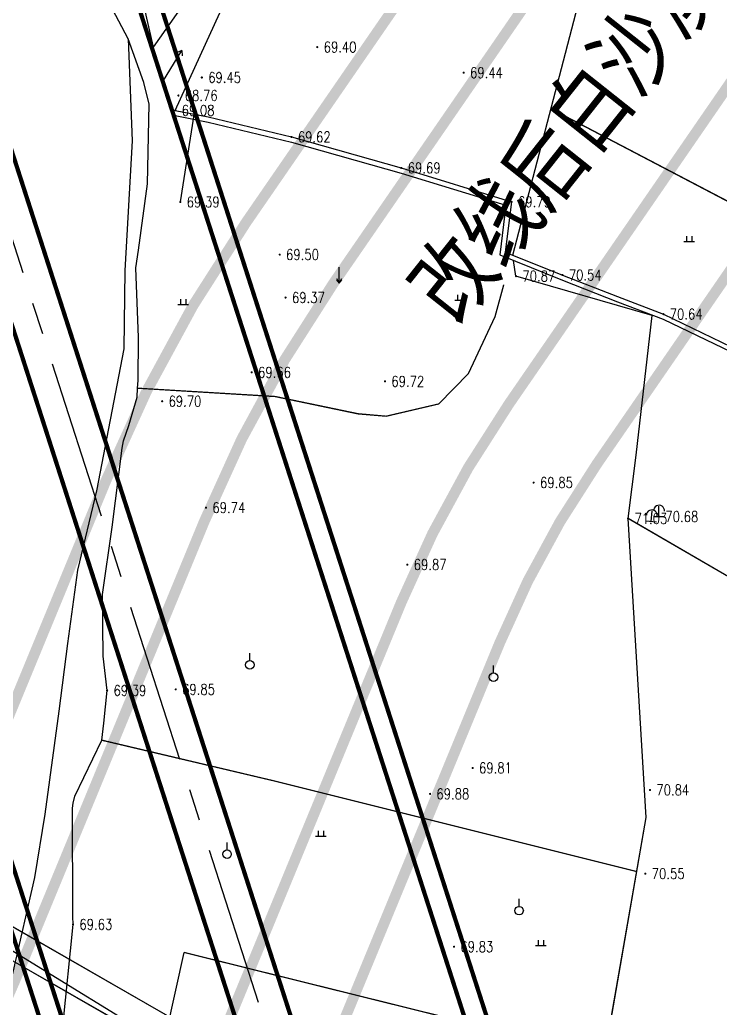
# Model space of a CAD drawing. Extents: x 10519 to 17598, y -625 to 2857.
# Drawn here: x 13900.7 to 13966.5, y 640.5 to 733.3 of the extents above; entities that cross this region are included whole.
import ezdxf
from ezdxf.enums import TextEntityAlignment as Align

# ---------------------------------------------------------------- set-up
doc = ezdxf.new("R2010")
doc.units = 0
doc.header["$MEASUREMENT"] = 0
doc.linetypes.add('CENTER', pattern=[2, 1.25, -0.25, 0.25, -0.25])
doc.linetypes.add('CENTERX2', pattern=[4, 2.5, -0.5, 0.5, -0.5])
doc.layers.get('0').update_dxf_attribs({"linetype": 'CONTINUOUS'})
for name, color, linetype in [('00000衢化东路中线', 1, 'CENTER'), ('00000道路边线', 2, 'CONTINUOUS'), ('0000原地形', 252, 'CONTINUOUS'), ('0000白沙溪改线', 1, 'CONTINUOUS'), ('000道路名称', 6, 'CONTINUOUS'), ('ASSIST', 252, 'CONTINUOUS'), ('GCD', 224, 'CONTINUOUS')]:
    doc.layers.add(name, color=color, linetype=linetype)
doc.styles.add('HZ', font='txt8.shx', dxfattribs={"width": 0.8, "bigfont": 'hz.shx'})
doc.styles.add('黑体', font='SIMHEI.TTF', dxfattribs={"width": 0.8})
doc.linetypes.add('10421', pattern='A,2,[150,AAA.SHX,S=1,R=0,X=0,Y=1],1e-11', length=2)

# ---------------------------------------------------------------- blocks, each defined once
blk = doc.blocks.new('GC110')
for p, q in [((-0.01, 0), (-0.01, 2)), ((-1.01, 0), (0.99, 0))]:
    blk.add_line(p, q)
blk.add_arc((0, 1.14), 1.01, 352.756, 183.4974)
blk = doc.blocks.new('GC200')
at = {"linetype": 'Continuous', "const_width": 0.2, "flags": 128}
blk.add_lwpolyline([(-0.1, 0, 1), (0.1, 0, 1)], format="xyb", close=True, dxfattribs=at)
blk = doc.blocks.new('gc086')
for p, q in [((0, 0), (7, 0)), ((7, 0), (6.18, 0.57)), ((7, 0), (6.18, -0.57))]:
    blk.add_line(p, q)
blk = doc.blocks.new('gc119')
for p, q in [((-1, 0), (1, 0)), ((-0.5, 1), (-0.5, 0)), ((0.5, 1), (0.5, 0))]:
    blk.add_line(p, q)
blk = doc.blocks.new('gc125')
blk.add_line((0, 0.8), (0, 2.2))
blk.add_circle((0, 0), 0.8)
blk = doc.blocks.new('gc120')
for p, q in [((0, 0), (0, 2.5)), ((-0.5, 0.87), (0, 0)), ((0, 0), (0.5, 0.87))]:
    blk.add_line(p, q)

msp = doc.modelspace()

# ---------------------------------------------------------------- linework, layer by layer
at = {"layer": '00000衢化东路中线', "color": 6, "linetype": 'CENTERX2', "ltscale": 6}
msp.add_line((13996.713, 412.618), (13808.047, 997.854), dxfattribs=at)
at = {"layer": '00000道路边线', "const_width": 0.4}
for points in [[(14000.796, 582.878), (13982.955, 580.575, -0.361441), (13955.96, 597.698), (13876.28, 844.861, -0.361072), (13883.409, 862.652), (13895.365, 869.131)], [(13897.271, 865.614), (13883.527, 858.166, 0.361072), (13878.298, 845.119), (13957.693, 598.842, 0.361441), (13979.289, 585.143), (14000.156, 587.837)], [(13936.352, 591.708), (13858.057, 834.576, -1), (13862.816, 836.11), (13941.087, 593.316)], [(13527.004, 647.223), (13452.966, 598.224, 0.414214), (13447.89, 573.279), (13556.459, 409.229, 0.342677), (13577.377, 402.16), (13603.037, 411.075, 0.034015), (13641.802, 427.574), (13798.929, 504.439), (13908.413, 557.997, 0.372894), (13921.222, 588.125), (13845.802, 822.074, 0.46943), (13824.378, 830.66), (13712.853, 770.219), (13452.966, 598.224)], [(13601.396, 415.798, 0.034046), (13639.57, 432.048), (13797.903, 509.503), (13908.939, 563.821, 0.372894), (13919.186, 587.923), (13843.783, 821.817, 0.46943), (13828.073, 828.113), (13714.914, 766.787), (13451.838, 592.681), (13449.018, 578.823), (13560.838, 409.861), (13572.734, 405.84), (13601.396, 415.798)]]:
    msp.add_lwpolyline(points, format="xyb", dxfattribs=at)
at = {"layer": '0000原地形', "linetype": 'Continuous'}
for p, q in [((13910.855, 731.568, 69.747), (13908.822, 735.438, 69.747)), ((13910.855, 731.568, 69.747), (13910.855, 731.568, 69.747)), ((13910.855, 731.568, 69.747), (13910.855, 731.568, 69.747)), ((13910.855, 731.568, 69.747), (13910.855, 731.568, 69.747)), ((13910.855, 731.568, 69.747), (13911.211, 721.97, 69.747)), ((13915.265, 724.359, 70.922), (13918.366, 723.739, 70.922)), ((13915.265, 724.359, 70.922), (13918.366, 723.739, 70.922)), ((13915.269, 724.84, 69.082), (13918.37, 724.22, 69.082)), ((13915.269, 724.84, 69.082), (13918.37, 724.22, 69.082)), ((13918.37, 724.22, 69.082), (13926.185, 722.34, 69.082)), ((13918.37, 724.22, 69.082), (13926.185, 722.34, 69.082)), ((13969.02, 715.301), (13950.56, 724.974)), ((13969.02, 715.301), (13950.56, 724.974)), ((13918.366, 723.739, 70.922), (13926.181, 721.859, 70.922)), ((13918.366, 723.739, 70.922), (13926.181, 721.859, 70.922)), ((13926.185, 722.34, 69.082), (13936.501, 719.435, 69.082)), ((13926.185, 722.34, 69.082), (13936.501, 719.435, 69.082)), ((13911.211, 721.97, 69.747), (13910.548, 709.811, 69.747)), ((13911.211, 721.97, 69.747), (13911.211, 721.97, 69.747)), ((13926.181, 721.859, 70.922), (13936.497, 718.954, 70.922)), ((13926.181, 721.859, 70.922), (13936.497, 718.954, 70.922)), ((13936.497, 718.954, 70.922), (13946.324, 715.93, 70.922)), ((13936.497, 718.954, 70.922), (13946.324, 715.93, 70.922)), ((13936.501, 719.435, 69.082), (13946.859, 716.248, 69.082)), ((13936.501, 719.435, 69.082), (13946.859, 716.248, 69.082)), ((13946.324, 715.93, 70.922), (13945.745, 711.265, 70.922)), ((13946.324, 715.93, 70.922), (13945.745, 711.265, 70.922)), ((13946.859, 716.248, 69.082), (13946.255, 711.51, 69.082)), ((13946.859, 716.248, 69.082), (13946.255, 711.51, 69.082)), ((13945.745, 711.265, 70.922), (13951.629, 708.893, 70.922)), ((13945.745, 711.265, 70.922), (13951.629, 708.893, 70.922)), ((13946.255, 711.51, 69.082), (13951.633, 709.374, 69.082)), ((13946.255, 711.51, 69.082), (13951.633, 709.374, 69.082)), ((13910.548, 709.811, 69.747), (13910.426, 702.448, 69.747)), ((13951.633, 709.374, 69.082), (13956.81, 707.349, 69.082)), ((13951.633, 709.374, 69.082), (13956.81, 707.349, 69.082)), ((13945.301, 705.473, 69.019), (13946.135, 708.46, 69.019)), ((13951.629, 708.893, 70.922), (13956.806, 706.868, 70.922)), ((13951.629, 708.893, 70.922), (13956.806, 706.868, 70.922)), ((13956.806, 706.868, 70.922), (13961.103, 705.216, 70.922)), ((13956.806, 706.868, 70.922), (13961.103, 705.216, 70.922)), ((13956.81, 707.349, 69.082), (13961.107, 705.697, 69.082)), ((13956.81, 707.349, 69.082), (13961.107, 705.697, 69.082)), ((13961.107, 705.697, 69.082), (13967.488, 702.643, 69.082)), ((13961.107, 705.697, 69.082), (13967.488, 702.643, 69.082)), ((13942.797, 700.118, 69.019), (13945.301, 705.473, 69.019)), ((13961.103, 705.216, 70.922), (13967.484, 702.162, 70.922)), ((13961.103, 705.216, 70.922), (13967.484, 702.162, 70.922)), ((13910.426, 702.448, 69.747), (13907.874, 689.114, 69.747)), ((13910.426, 702.448, 69.747), (13910.426, 702.448, 69.747)), ((13940.017, 697.273, 69.019), (13942.797, 700.118, 69.019)), ((13911.726, 698.752, 69.019), (13924.651, 697.973, 69.019)), ((13924.651, 697.973, 69.019), (13932.448, 696.351, 69.019)), ((13935.078, 696.121, 69.019), (13940.017, 697.273, 69.019)), ((13932.448, 696.351, 69.019), (13935.078, 696.121, 69.019)), ((13817.556, 695.477), (13964.101, 611.368)), ((13964.507, 608.002), (13817.714, 692.067)), ((13907.874, 689.114, 69.747), (13906.087, 681.644, 69.747)), ((13988.838, 668.489, 70.877), (13957.797, 686.496, 70.877)), ((13988.838, 668.489, 70.877), (13957.797, 686.496, 70.877)), ((13906.087, 681.644, 69.747), (13905.158, 674.762, 69.747)), ((13905.158, 674.762, 69.747), (13904.343, 668.4, 69.747)), ((13904.343, 668.4, 69.747), (13903.009, 658.74, 69.747)), ((13908.365, 665.698, 69.019), (13924.669, 661.839, 69.019)), ((13924.669, 661.839, 69.019), (13958.62, 653.346, 69.019)), ((13903.009, 658.74, 69.747), (13902.049, 652.782, 69.747)), ((13902.049, 652.782, 69.747), (13900.007, 643.879, 69.747)), ((13913.203, 632.689, 69.767), (13916.096, 645.743, 69.767)), ((13916.096, 645.743, 69.767), (13916.096, 645.743, 69.767)), ((13941.307, 639.477, -28.295), (13916.096, 645.743, -28.295))]:
    msp.add_line(p, q, dxfattribs=at)
at = {"layer": '0000原地形', "linetype": '10421'}
for p, q in [((13946.979, 711.223, 70.504), (13953.079, 734.648, 70.504)), ((13946.979, 711.223, 70.504), (13953.079, 734.648, 70.504)), ((13912.32, 727.461, 69.019), (13910.855, 731.568, 69.019)), ((13912.809, 725.421, 69.019), (13912.32, 727.461, 69.019)), ((13912.649, 717.929, 69.019), (13912.809, 725.421, 69.019)), ((13911.812, 711.721, 69.019), (13912.649, 717.929, 69.019)), ((13911.573, 710.043, 69.019), (13911.812, 711.721, 69.019)), ((13947.27, 709.27), (13947.04, 710.743)), ((13947.27, 709.27), (13947.04, 710.743)), ((13911.81, 703.501, 69.019), (13911.573, 710.043, 69.019)), ((13960.067, 705.571), (13947.27, 709.27)), ((13960.067, 705.571), (13947.27, 709.27)), ((13958.568, 692.443), (13960.067, 705.571)), ((13958.568, 692.443), (13960.067, 705.571)), ((13911.793, 699.462, 69.019), (13911.81, 703.501, 69.019)), ((13911.726, 698.752, 69.019), (13911.793, 699.462, 69.019)), ((13911.687, 697.916, 69.019), (13911.726, 698.752, 69.019)), ((13910.918, 695.239, 69.019), (13911.687, 697.916, 69.019)), ((13910.403, 693.786, 69.019), (13910.918, 695.239, 69.019)), ((13910.29, 693.12, 69.019), (13910.403, 693.786, 69.019)), ((13909.353, 685.684, 69.019), (13910.29, 693.12, 69.019)), ((13957.797, 686.496), (13958.568, 692.443)), ((13957.797, 686.496), (13958.568, 692.443)), ((13959.507, 658.431), (13957.797, 686.496)), ((13959.507, 658.431), (13957.797, 686.496)), ((13908.429, 679.355, 69.019), (13909.353, 685.684, 69.019)), ((13908.511, 673.569, 69.019), (13908.429, 679.355, 69.019)), ((13908.872, 670.349, 69.019), (13908.511, 673.569, 69.019)), ((13908.56, 667.273, 69.019), (13908.872, 670.349, 69.019)), ((13908.365, 665.698, 69.019), (13908.56, 667.273, 69.019)), ((13905.838, 660.412, 69.019), (13908.365, 665.698, 69.019)), ((13905.676, 659.771, 69.019), (13905.838, 660.412, 69.019)), ((13905.633, 659.309, 69.019), (13905.676, 659.771, 69.019)), ((13905.658, 649.129, 69.019), (13905.633, 659.309, 69.019)), ((13955.094, 633.121), (13959.507, 658.431)), ((13955.094, 633.121), (13959.507, 658.431)), ((13905.673, 648.378, 69.019), (13905.658, 649.129, 69.019)), ((13904.704, 638.789, 69.019), (13905.673, 648.378, 69.019))]:
    msp.add_line(p, q, dxfattribs=at)
at = {"layer": '0000原地形'}
for p, q in [((13963.269, 713.026), (13963.269, 712.526)), ((13963.269, 713.026), (13963.269, 712.526)), ((13963.769, 713.026), (13963.769, 712.526)), ((13963.769, 713.026), (13963.769, 712.526)), ((13963.019, 712.526), (13964.019, 712.526)), ((13963.019, 712.526), (13964.019, 712.526)), ((13930.666, 708.619), (13930.666, 710.119)), ((13930.416, 708.919), (13930.666, 708.619)), ((13930.666, 708.619), (13930.916, 708.919)), ((13941.789, 707.5), (13941.789, 707)), ((13941.789, 707.5), (13941.789, 707)), ((13942.289, 707.5), (13942.289, 707)), ((13942.289, 707.5), (13942.289, 707)), ((13915.526, 706.6), (13916.526, 706.6)), ((13915.526, 706.6), (13916.526, 706.6)), ((13915.776, 707.1), (13915.776, 706.6)), ((13915.776, 707.1), (13915.776, 706.6)), ((13916.276, 707.1), (13916.276, 706.6)), ((13916.276, 707.1), (13916.276, 706.6)), ((13941.539, 707), (13942.539, 707)), ((13941.539, 707), (13942.539, 707)), ((13922.28, 673.159), (13922.28, 673.859)), ((13945.156, 672.007), (13945.156, 672.707)), ((13928.429, 656.669), (13929.429, 656.669)), ((13928.429, 656.669), (13929.429, 656.669)), ((13928.679, 657.169), (13928.679, 656.669)), ((13928.679, 657.169), (13928.679, 656.669)), ((13929.179, 657.169), (13929.179, 656.669)), ((13929.179, 657.169), (13929.179, 656.669)), ((13920.136, 655.379), (13920.136, 656.079)), ((13947.559, 650.071), (13947.559, 650.771)), ((13949.103, 646.405), (13950.103, 646.405)), ((13949.103, 646.405), (13950.103, 646.405)), ((13949.353, 646.905), (13949.353, 646.405)), ((13949.353, 646.905), (13949.353, 646.405)), ((13949.853, 646.905), (13949.853, 646.405)), ((13949.853, 646.905), (13949.853, 646.405))]:
    msp.add_line(p, q, dxfattribs=at)
for centre in [(13922.28, 672.759), (13945.156, 671.607), (13920.136, 654.979), (13947.559, 649.671)]:
    msp.add_ellipse(centre, major_axis=(0.283, 0.283), ratio=1, start_param=5.497787, end_param=11.780972, dxfattribs=at)
at = {"layer": '0000白沙溪改线', "color": 3, "const_width": 1}
for points in [[(14004.069, 883.393, 0.086966), (13992.29, 858.411), (13985.932, 826.372, -0.057042), (13981.078, 811.21), (13969.241, 784.97, -0.044906), (13963.076, 774.041), (13921.897, 714.274, 0.053083), (13908.768, 690.081), (13890.893, 646.74, -0.035272), (13886.499, 637.909), (13860.135, 593.138)], [(14036.828, 860.441, 0.080272), (14031.2, 848.988), (14025.168, 818.587, -0.057042), (14017.54, 794.761), (14005.702, 768.521, -0.044906), (13996.015, 751.346), (13954.836, 691.579, 0.053083), (13945.746, 674.831), (13927.872, 631.49, -0.035272), (13920.967, 617.612), (13894.603, 572.841)]]:
    msp.add_lwpolyline(points, format="xyb", dxfattribs=at)
at = {"layer": '0000白沙溪改线', "const_width": 1}
for points in [[(14011.628, 876.747, 0.081855), (14002.027, 856.104), (13995.741, 824.426, -0.057042), (13990.194, 807.098), (13978.356, 780.858, -0.044906), (13971.311, 768.367), (13930.132, 708.6, 0.053083), (13918.012, 686.269), (13900.138, 642.928, -0.035272), (13895.116, 632.835), (13868.752, 588.064)], [(14027.616, 864.678, 0.073518), (14021.484, 851.401), (14015.359, 820.533, -0.057042), (14008.424, 798.873), (13996.587, 772.634, -0.044906), (13987.78, 757.02), (13946.602, 697.253, 0.053083), (13936.502, 678.643), (13918.627, 635.302, -0.035272), (13912.35, 622.686), (13885.986, 577.915)]]:
    msp.add_lwpolyline(points, format="xyb", dxfattribs=at)
at = {"layer": 'ASSIST', "color": 252}
for p, q in [((13817.556, 695.477), (13964.101, 611.368)), ((13964.507, 608.002), (13817.714, 692.067))]:
    msp.add_line(p, q, dxfattribs=at)
at = {"layer": 'ASSIST', "color": 252, "flags": 128}
msp.add_lwpolyline([(13247.56, 861.47), (13247.56, 861.47), (13394, 957), (13947, 617), (13562, 386)], close=True, dxfattribs=at)
for points in [[(13891.403, 793.053), (13893.683, 792.118), (13896.136, 785.843), (13896.906, 783.639), (13897.281, 782.346), (13899.578, 769.218), (13899.578, 769.218), (13900.157, 767.776), (13905.28, 754.07), (13907.281, 746.664), (13907.63, 745.707), (13907.859, 745.218), (13910.306, 741.29), (13910.694, 740.558), (13910.907, 739.964), (13912.308, 734.584), (13913.197, 730.775)], [(13946.979, 711.223), (13953.079, 734.648), (13956.55, 741.175), (13965.408, 753.259), (13993.824, 787.884), (13996.971, 791.824)], [(13665.966, 782.481), (13965.836, 610.372)], [(13964.507, 608.002), (13664.417, 779.856)], [(13915.269, 724.84), (13919.466, 733.989), (13920.145, 741.228), (13922.003, 747.233)], [(13904.704, 638.789), (13905.673, 648.378), (13905.658, 649.129), (13905.633, 659.309), (13905.676, 659.771), (13905.838, 660.412), (13908.365, 665.698), (13908.56, 667.273), (13908.872, 670.349), (13908.511, 673.569), (13908.429, 679.355), (13909.353, 685.684), (13910.29, 693.12), (13910.403, 693.786), (13910.918, 695.239), (13911.687, 697.916), (13911.726, 698.752), (13911.793, 699.462), (13911.81, 703.501), (13911.573, 710.043), (13911.812, 711.721), (13912.649, 717.929), (13912.809, 725.421), (13912.32, 727.461), (13910.855, 731.568)], [(13915.751, 716.232), (13917.055, 724.425)], [(13947.27, 709.27), (13947.04, 710.743)], [(13935.688, 567.39), (13938.211, 575.033), (13942.298, 584.918), (13946.873, 599.278), (13946.776, 601.617), (13943.029, 603.987), (13942.319, 604.868), (13942.016, 607.319), (13943.885, 611.364), (13947.032, 616.845), (13948.931, 617.54), (13955.094, 633.121), (13959.507, 658.431), (13957.797, 686.496), (13958.568, 692.443), (13960.067, 705.571), (13947.27, 709.27)]]:
    msp.add_lwpolyline(points, dxfattribs=at)
for points, elevation in [([(13920.692, 747.894), (13918.176, 741.254), (13915.945, 734.676), (13913.197, 730.775)], 68.554), ([(13910.855, 731.568), (13910.855, 731.568), (13910.855, 731.568), (13910.855, 731.568), (13911.211, 721.97), (13911.211, 721.97), (13910.548, 709.811), (13910.426, 702.448), (13910.426, 702.448), (13907.874, 689.114), (13906.087, 681.644), (13905.158, 674.762), (13904.343, 668.4), (13903.009, 658.74), (13902.049, 652.782), (13900.007, 643.879), (13899.065, 640.264), (13898.375, 639.505), (13897.839, 639.134)], 69.747), ([(13915.265, 724.359), (13918.366, 723.739), (13926.181, 721.859), (13936.497, 718.954), (13946.324, 715.93), (13945.745, 711.265), (13951.629, 708.893), (13956.806, 706.868), (13961.103, 705.216), (13967.484, 702.162), (13970.203, 700.704), (13981.325, 694.171), (13987.381, 690.622), (13991.762, 688.227), (13998.894, 684.145), (14002.13, 681.917), (14003.496, 681.242), (14005.785, 680.677), (14010.849, 678.636), (14015.45, 676.333)], 70.922), ([(13915.269, 724.84), (13918.37, 724.22), (13926.185, 722.34), (13936.501, 719.435), (13946.859, 716.248), (13946.255, 711.51), (13951.633, 709.374), (13956.81, 707.349), (13961.107, 705.697), (13967.488, 702.643), (13970.207, 701.185), (13981.329, 694.652), (13987.385, 691.103), (13991.766, 688.708), (13998.898, 684.626), (14002.134, 682.398), (14003.5, 681.723), (14005.789, 681.158), (14010.853, 679.117), (14015.45, 676.816)], 69.082)]:
    msp.add_lwpolyline(points, dxfattribs=dict(at, elevation=elevation))
at = {"layer": 'ASSIST', "color": 252, "const_width": 0.1, "flags": 128}
msp.add_lwpolyline([(13977.888, 710.461), (13976.984, 710.657), (13969.02, 715.301), (13950.56, 724.974)], dxfattribs=at)
for points, elevation in [([(13911.726, 698.752), (13924.651, 697.973), (13932.448, 696.351), (13935.078, 696.121), (13940.017, 697.273), (13942.797, 700.118), (13945.301, 705.473), (13946.135, 708.46)], 69.019), ([(13998.616, 673.44), (13996.26, 664.352), (13988.838, 668.489), (13957.797, 686.496)], 70.877), ([(13908.365, 665.698), (13924.669, 661.839), (13958.62, 653.346)], 69.019), ([(13913.203, 632.689), (13916.096, 645.743), (13916.096, 645.743)], 69.767), ([(13955.625, 636.169), (13941.307, 639.477), (13916.096, 645.743)], -28.295)]:
    msp.add_lwpolyline(points, dxfattribs=dict(at, elevation=elevation))

# ---------------------------------------------------------------- block references
at = {"layer": '0000原地形', "linetype": 'Continuous', "xscale": 0.4999999999801041, "yscale": 0.5, "rotation": 355.827504615063}
msp.add_blockref('GC110', (13959.98, 686.235, 71.116), dxfattribs=at)
at = {"layer": '0000原地形', "linetype": 'Continuous', "xscale": 0.5, "yscale": 0.5}
msp.add_blockref('GC110', (13960.704, 686.678, 70.68), dxfattribs=at)
msp.add_blockref('GC110', (13960.704, 686.678, 70.68), dxfattribs=at)
at = {"layer": 'ASSIST', "color": 252}
ref = msp.add_blockref('GC200', (13928.604, 730.78, 69.396), dxfattribs=dict(at, xscale=0.5, yscale=0.5, zscale=0.5))
ref.add_attrib('height', '69.40', dxfattribs={"layer": 'GCD', "linetype": 'Continuous', "height": 1, "style": 'HZ', "width": 0.8}).set_placement((13929.204, 730.78, 69.396), align=Align.MIDDLE_LEFT)
at = {"layer": 'ASSIST', "color": 252, "xscale": 0.5000000001653229, "yscale": 0.5, "zscale": 0.5, "rotation": 58.55493142113552}
msp.add_blockref('gc086', (13914.071, 727.478), dxfattribs=at)
at = {"layer": 'ASSIST', "color": 252}
ref = msp.add_blockref('GC200', (13942.352, 728.374, 69.436), dxfattribs=dict(at, xscale=0.5, yscale=0.5, zscale=0.5))
ref.add_attrib('height', '69.44', dxfattribs={"layer": 'GCD', "linetype": 'Continuous', "height": 1, "style": 'HZ', "width": 0.8}).set_placement((13942.952, 728.374, 69.436), align=Align.MIDDLE_LEFT)
ref = msp.add_blockref('GC200', (13917.766, 727.926, 69.453), dxfattribs=dict(at, xscale=0.5, yscale=0.5, zscale=0.5))
ref.add_attrib('height', '69.45', dxfattribs={"layer": 'GCD', "linetype": 'Continuous', "height": 1, "style": 'HZ', "width": 0.8}).set_placement((13918.366, 727.926, 69.453), align=Align.MIDDLE_LEFT)
ref = msp.add_blockref('GC200', (13915.569, 726.232, 68.761), dxfattribs=dict(at, xscale=0.5, yscale=0.5, zscale=0.5))
ref.add_attrib('height', '68.76', dxfattribs={"layer": 'GCD', "linetype": 'Continuous', "height": 1, "style": 'HZ', "width": 0.8}).set_placement((13916.169, 726.232, 68.761), align=Align.MIDDLE_LEFT)
ref = msp.add_blockref('GC200', (13926.185, 722.34, 69.618), dxfattribs=dict(at, xscale=0.5, yscale=0.5, zscale=0.5))
ref.add_attrib('height', '69.62', dxfattribs={"layer": 'GCD', "linetype": 'Continuous', "height": 1, "style": 'HZ', "width": 0.8}).set_placement((13926.785, 722.34, 69.618), align=Align.MIDDLE_LEFT)
ref = msp.add_blockref('GC200', (13936.501, 719.435, 69.693), dxfattribs=dict(at, xscale=0.5, yscale=0.5, zscale=0.5))
ref.add_attrib('height', '69.69', dxfattribs={"layer": 'GCD', "linetype": 'Continuous', "height": 1, "style": 'HZ', "width": 0.8}).set_placement((13937.101, 719.435, 69.693), align=Align.MIDDLE_LEFT)
ref = msp.add_blockref('GC200', (13915.751, 716.232, 69.387), dxfattribs=dict(at, xscale=0.5, yscale=0.5, zscale=0.5))
ref.add_attrib('height', '69.39', dxfattribs={"layer": 'GCD', "linetype": 'Continuous', "height": 1, "style": 'HZ', "width": 0.8}).set_placement((13916.351, 716.232, 69.387), align=Align.MIDDLE_LEFT)
ref = msp.add_blockref('GC200', (13946.859, 716.248, 69.786), dxfattribs=dict(at, xscale=0.5, yscale=0.5, zscale=0.5))
ref.add_attrib('height', '69.79', dxfattribs={"layer": 'GCD', "linetype": 'Continuous', "height": 1, "style": 'HZ', "width": 0.8}).set_placement((13947.459, 716.248, 69.786), align=Align.MIDDLE_LEFT)
at = {"layer": 'ASSIST', "color": 252, "xscale": 0.5, "yscale": 0.5}
for name, p in [('gc119', (13963.519, 712.526)), ('gc120', (13930.666, 708.619)), ('gc119', (13942.039, 707)), ('gc119', (13916.026, 706.6)), ('GC110', (13960.704, 686.678, 70.68)), ('gc125', (13922.28, 672.759)), ('gc125', (13945.156, 671.607)), ('gc119', (13928.929, 656.669)), ('gc125', (13920.136, 654.979)), ('gc125', (13947.559, 649.671)), ('gc119', (13949.603, 646.405))]:
    msp.add_blockref(name, p, dxfattribs=at)
at = {"layer": 'ASSIST', "color": 252}
ref = msp.add_blockref('GC200', (13925.081, 711.294, 69.504), dxfattribs=dict(at, xscale=0.5, yscale=0.5, zscale=0.5))
ref.add_attrib('height', '69.50', dxfattribs={"layer": 'GCD', "linetype": 'Continuous', "height": 1, "style": 'HZ', "width": 0.8}).set_placement((13925.681, 711.294, 69.504), align=Align.MIDDLE_LEFT)
ref = msp.add_blockref('GC200', (13947.27, 709.27, 70.874), dxfattribs=dict(at, xscale=0.5, yscale=0.5, zscale=0.5))
ref.add_attrib('height', '70.87', dxfattribs={"layer": 'GCD', "linetype": 'Continuous', "height": 1, "style": 'HZ', "width": 0.8}).set_placement((13947.87, 709.27, 70.874), align=Align.MIDDLE_LEFT)
ref = msp.add_blockref('GC200', (13951.633, 709.374, 70.537), dxfattribs=dict(at, xscale=0.5, yscale=0.5, zscale=0.5))
ref.add_attrib('height', '70.54', dxfattribs={"layer": 'GCD', "linetype": 'Continuous', "height": 1, "style": 'HZ', "width": 0.8}).set_placement((13952.233, 709.374, 70.537), align=Align.MIDDLE_LEFT)
ref = msp.add_blockref('GC200', (13925.627, 707.256, 69.367), dxfattribs=dict(at, xscale=0.5, yscale=0.5, zscale=0.5))
ref.add_attrib('height', '69.37', dxfattribs={"layer": 'GCD', "linetype": 'Continuous', "height": 1, "style": 'HZ', "width": 0.8}).set_placement((13926.227, 707.256, 69.367), align=Align.MIDDLE_LEFT)
ref = msp.add_blockref('GC200', (13961.107, 705.697, 70.637), dxfattribs=dict(at, xscale=0.5, yscale=0.5, zscale=0.5))
ref.add_attrib('height', '70.64', dxfattribs={"layer": 'GCD', "linetype": 'Continuous', "height": 1, "style": 'HZ', "width": 0.8}).set_placement((13961.707, 705.697, 70.637), align=Align.MIDDLE_LEFT)
ref = msp.add_blockref('GC200', (13922.448, 700.23, 69.657), dxfattribs=dict(at, xscale=0.5, yscale=0.5, zscale=0.5))
ref.add_attrib('height', '69.66', dxfattribs={"layer": 'GCD', "linetype": 'Continuous', "height": 1, "style": 'HZ', "width": 0.8}).set_placement((13923.048, 700.23, 69.657), align=Align.MIDDLE_LEFT)
ref = msp.add_blockref('GC200', (13934.963, 699.385, 69.715), dxfattribs=dict(at, xscale=0.5, yscale=0.5, zscale=0.5))
ref.add_attrib('height', '69.72', dxfattribs={"layer": 'GCD', "linetype": 'Continuous', "height": 1, "style": 'HZ', "width": 0.8}).set_placement((13935.563, 699.385, 69.715), align=Align.MIDDLE_LEFT)
ref = msp.add_blockref('GC200', (13914.041, 697.52, 69.702), dxfattribs=dict(at, xscale=0.5, yscale=0.5, zscale=0.5))
ref.add_attrib('height', '69.70', dxfattribs={"layer": 'GCD', "linetype": 'Continuous', "height": 1, "style": 'HZ', "width": 0.8}).set_placement((13914.641, 697.52, 69.702), align=Align.MIDDLE_LEFT)
ref = msp.add_blockref('GC200', (13948.923, 689.877, 69.848), dxfattribs=dict(at, xscale=0.5, yscale=0.5, zscale=0.5))
ref.add_attrib('height', '69.85', dxfattribs={"layer": 'GCD', "linetype": 'Continuous', "height": 1, "style": 'HZ', "width": 0.8}).set_placement((13949.523, 689.877, 69.848), align=Align.MIDDLE_LEFT)
ref = msp.add_blockref('GC200', (13918.163, 687.522, 69.737), dxfattribs=dict(at, xscale=0.5, yscale=0.5, zscale=0.5))
ref.add_attrib('height', '69.74', dxfattribs={"layer": 'GCD', "linetype": 'Continuous', "height": 1, "style": 'HZ', "width": 0.8}).set_placement((13918.763, 687.522, 69.737), align=Align.MIDDLE_LEFT)
at = {"layer": 'ASSIST', "color": 252, "xscale": 0.4999999999801041, "yscale": 0.5, "rotation": 355.827504615063}
msp.add_blockref('GC110', (13959.98, 686.235, 71.116), dxfattribs=at)
at = {"layer": 'ASSIST', "color": 252}
ref = msp.add_blockref('GC200', (13960.704, 686.678, 70.68), dxfattribs=dict(at, xscale=0.5, yscale=0.5, zscale=0.5))
ref.add_attrib('height', '70.68', dxfattribs={"layer": 'GCD', "linetype": 'Continuous', "height": 1, "style": 'HZ', "width": 0.8}).set_placement((13961.304, 686.678, 70.68), align=Align.MIDDLE_LEFT)
ref = msp.add_blockref('GC200', (13957.797, 686.496, 71.026), dxfattribs=dict(at, xscale=0.5, yscale=0.5, zscale=0.5))
ref.add_attrib('height', '71.03', dxfattribs={"layer": 'GCD', "linetype": 'Continuous', "height": 1, "style": 'HZ', "width": 0.8}).set_placement((13958.397, 686.496, 71.026), align=Align.MIDDLE_LEFT)
ref = msp.add_blockref('GC200', (13937.062, 682.172, 69.872), dxfattribs=dict(at, xscale=0.5, yscale=0.5, zscale=0.5))
ref.add_attrib('height', '69.87', dxfattribs={"layer": 'GCD', "linetype": 'Continuous', "height": 1, "style": 'HZ', "width": 0.8}).set_placement((13937.662, 682.172, 69.872), align=Align.MIDDLE_LEFT)
ref = msp.add_blockref('GC200', (13908.872, 670.349, 69.385), dxfattribs=dict(at, xscale=0.5, yscale=0.5, zscale=0.5))
ref.add_attrib('height', '69.39', dxfattribs={"layer": 'GCD', "linetype": 'Continuous', "height": 1, "style": 'HZ', "width": 0.8}).set_placement((13909.472, 670.349, 69.385), align=Align.MIDDLE_LEFT)
ref = msp.add_blockref('GC200', (13915.319, 670.454, 69.848), dxfattribs=dict(at, xscale=0.5, yscale=0.5, zscale=0.5))
ref.add_attrib('height', '69.85', dxfattribs={"layer": 'GCD', "linetype": 'Continuous', "height": 1, "style": 'HZ', "width": 0.8}).set_placement((13915.919, 670.454, 69.848), align=Align.MIDDLE_LEFT)
ref = msp.add_blockref('GC200', (13943.195, 663.076, 69.814), dxfattribs=dict(at, xscale=0.5, yscale=0.5, zscale=0.5))
ref.add_attrib('height', '69.81', dxfattribs={"layer": 'GCD', "linetype": 'Continuous', "height": 1, "style": 'HZ', "width": 0.8}).set_placement((13943.795, 663.076, 69.814), align=Align.MIDDLE_LEFT)
ref = msp.add_blockref('GC200', (13939.203, 660.64, 69.881), dxfattribs=dict(at, xscale=0.5, yscale=0.5, zscale=0.5))
ref.add_attrib('height', '69.88', dxfattribs={"layer": 'GCD', "linetype": 'Continuous', "height": 1, "style": 'HZ', "width": 0.8}).set_placement((13939.803, 660.64, 69.881), align=Align.MIDDLE_LEFT)
ref = msp.add_blockref('GC200', (13959.849, 661.006, 70.839), dxfattribs=dict(at, xscale=0.5, yscale=0.5, zscale=0.5))
ref.add_attrib('height', '70.84', dxfattribs={"layer": 'GCD', "linetype": 'Continuous', "height": 1, "style": 'HZ', "width": 0.8}).set_placement((13960.449, 661.006, 70.839), align=Align.MIDDLE_LEFT)
ref = msp.add_blockref('GC200', (13959.42, 653.146, 70.554), dxfattribs=dict(at, xscale=0.5, yscale=0.5, zscale=0.5))
ref.add_attrib('height', '70.55', dxfattribs={"layer": 'GCD', "linetype": 'Continuous', "height": 1, "style": 'HZ', "width": 0.8}).set_placement((13960.02, 653.146, 70.554), align=Align.MIDDLE_LEFT)
ref = msp.add_blockref('GC200', (13905.673, 648.378, 69.627), dxfattribs=dict(at, xscale=0.5, yscale=0.5, zscale=0.5))
ref.add_attrib('height', '69.63', dxfattribs={"layer": 'GCD', "linetype": 'Continuous', "height": 1, "style": 'HZ', "width": 0.8}).set_placement((13906.273, 648.378, 69.627), align=Align.MIDDLE_LEFT)
ref = msp.add_blockref('GC200', (13941.451, 646.279, 69.834), dxfattribs=dict(at, xscale=0.5, yscale=0.5, zscale=0.5))
ref.add_attrib('height', '69.83', dxfattribs={"layer": 'GCD', "linetype": 'Continuous', "height": 1, "style": 'HZ', "width": 0.8}).set_placement((13942.051, 646.279, 69.834), align=Align.MIDDLE_LEFT)
at = {"layer": 'GCD', "linetype": 'Continuous'}
ref = msp.add_blockref('GC200', (13942.352, 728.374, 69.436), dxfattribs=dict(at, xscale=0.5, yscale=0.5, zscale=0.5))
ref.add_attrib('height', '69.44', dxfattribs={"linetype": 'Continuous', "height": 1, "style": 'HZ', "width": 0.8}).set_placement((13942.952, 728.374, 69.436), align=Align.MIDDLE_LEFT)
ref = msp.add_blockref('GC200', (13917.766, 727.926, 69.453), dxfattribs=dict(at, xscale=0.5, yscale=0.5, zscale=0.5))
ref.add_attrib('height', '69.45', dxfattribs={"linetype": 'Continuous', "height": 1, "style": 'HZ', "width": 0.8}).set_placement((13918.366, 727.926, 69.453), align=Align.MIDDLE_LEFT)
ref = msp.add_blockref('GC200', (13917.766, 727.926, 69.453), dxfattribs=dict(at, xscale=0.5, yscale=0.5, zscale=0.5))
ref.add_attrib('height', '69.45', dxfattribs={"linetype": 'Continuous', "height": 1, "style": 'HZ', "width": 0.8}).set_placement((13918.366, 727.926, 69.453), align=Align.MIDDLE_LEFT)
ref = msp.add_blockref('GC200', (13915.269, 724.84, 69.082), dxfattribs=dict(at, xscale=0.5, yscale=0.5, zscale=0.5))
ref.add_attrib('height', '69.08', dxfattribs={"linetype": 'Continuous', "height": 1, "style": 'HZ', "width": 0.8}).set_placement((13915.869, 724.84, 69.082), align=Align.MIDDLE_LEFT)
ref = msp.add_blockref('GC200', (13915.269, 724.84, 69.082), dxfattribs=dict(at, xscale=0.5, yscale=0.5, zscale=0.5))
ref.add_attrib('height', '69.08', dxfattribs={"linetype": 'Continuous', "height": 1, "style": 'HZ', "width": 0.8}).set_placement((13915.869, 724.84, 69.082), align=Align.MIDDLE_LEFT)
ref = msp.add_blockref('GC200', (13926.185, 722.34, 69.618), dxfattribs=dict(at, xscale=0.5, yscale=0.5, zscale=0.5))
ref.add_attrib('height', '69.62', dxfattribs={"linetype": 'Continuous', "height": 1, "style": 'HZ', "width": 0.8}).set_placement((13926.785, 722.34, 69.618), align=Align.MIDDLE_LEFT)
ref = msp.add_blockref('GC200', (13926.185, 722.34, 69.618), dxfattribs=dict(at, xscale=0.5, yscale=0.5, zscale=0.5))
ref.add_attrib('height', '69.62', dxfattribs={"linetype": 'Continuous', "height": 1, "style": 'HZ', "width": 0.8}).set_placement((13926.785, 722.34, 69.618), align=Align.MIDDLE_LEFT)
ref = msp.add_blockref('GC200', (13936.501, 719.435, 69.693), dxfattribs=dict(at, xscale=0.5, yscale=0.5, zscale=0.5))
ref.add_attrib('height', '69.69', dxfattribs={"linetype": 'Continuous', "height": 1, "style": 'HZ', "width": 0.8}).set_placement((13937.101, 719.435, 69.693), align=Align.MIDDLE_LEFT)
ref = msp.add_blockref('GC200', (13936.501, 719.435, 69.693), dxfattribs=dict(at, xscale=0.5, yscale=0.5, zscale=0.5))
ref.add_attrib('height', '69.69', dxfattribs={"linetype": 'Continuous', "height": 1, "style": 'HZ', "width": 0.8}).set_placement((13937.101, 719.435, 69.693), align=Align.MIDDLE_LEFT)
ref = msp.add_blockref('GC200', (13946.859, 716.248, 69.786), dxfattribs=dict(at, xscale=0.5, yscale=0.5, zscale=0.5))
ref.add_attrib('height', '69.79', dxfattribs={"linetype": 'Continuous', "height": 1, "style": 'HZ', "width": 0.8}).set_placement((13947.459, 716.248, 69.786), align=Align.MIDDLE_LEFT)
ref = msp.add_blockref('GC200', (13946.859, 716.248, 69.786), dxfattribs=dict(at, xscale=0.5, yscale=0.5, zscale=0.5))
ref.add_attrib('height', '69.79', dxfattribs={"linetype": 'Continuous', "height": 1, "style": 'HZ', "width": 0.8}).set_placement((13947.459, 716.248, 69.786), align=Align.MIDDLE_LEFT)
ref = msp.add_blockref('GC200', (13925.081, 711.294, 69.504), dxfattribs=dict(at, xscale=0.5, yscale=0.5, zscale=0.5))
ref.add_attrib('height', '69.50', dxfattribs={"linetype": 'Continuous', "height": 1, "style": 'HZ', "width": 0.8}).set_placement((13925.681, 711.294, 69.504), align=Align.MIDDLE_LEFT)
ref = msp.add_blockref('GC200', (13947.27, 709.27, 70.874), dxfattribs=dict(at, xscale=0.5, yscale=0.5, zscale=0.5))
ref.add_attrib('height', '70.87', dxfattribs={"linetype": 'Continuous', "height": 1, "style": 'HZ', "width": 0.8}).set_placement((13947.87, 709.27, 70.874), align=Align.MIDDLE_LEFT)
ref = msp.add_blockref('GC200', (13947.27, 709.27, 70.874), dxfattribs=dict(at, xscale=0.5, yscale=0.5, zscale=0.5))
ref.add_attrib('height', '70.87', dxfattribs={"linetype": 'Continuous', "height": 1, "style": 'HZ', "width": 0.8}).set_placement((13947.87, 709.27, 70.874), align=Align.MIDDLE_LEFT)
ref = msp.add_blockref('GC200', (13951.633, 709.374, 70.537), dxfattribs=dict(at, xscale=0.5, yscale=0.5, zscale=0.5))
ref.add_attrib('height', '70.54', dxfattribs={"linetype": 'Continuous', "height": 1, "style": 'HZ', "width": 0.8}).set_placement((13952.233, 709.374, 70.537), align=Align.MIDDLE_LEFT)
ref = msp.add_blockref('GC200', (13951.633, 709.374, 70.537), dxfattribs=dict(at, xscale=0.5, yscale=0.5, zscale=0.5))
ref.add_attrib('height', '70.54', dxfattribs={"linetype": 'Continuous', "height": 1, "style": 'HZ', "width": 0.8}).set_placement((13952.233, 709.374, 70.537), align=Align.MIDDLE_LEFT)
ref = msp.add_blockref('GC200', (13961.107, 705.697, 70.637), dxfattribs=dict(at, xscale=0.5, yscale=0.5, zscale=0.5))
ref.add_attrib('height', '70.64', dxfattribs={"linetype": 'Continuous', "height": 1, "style": 'HZ', "width": 0.8}).set_placement((13961.707, 705.697, 70.637), align=Align.MIDDLE_LEFT)
ref = msp.add_blockref('GC200', (13961.107, 705.697, 70.637), dxfattribs=dict(at, xscale=0.5, yscale=0.5, zscale=0.5))
ref.add_attrib('height', '70.64', dxfattribs={"linetype": 'Continuous', "height": 1, "style": 'HZ', "width": 0.8}).set_placement((13961.707, 705.697, 70.637), align=Align.MIDDLE_LEFT)
ref = msp.add_blockref('GC200', (13922.448, 700.23, 69.657), dxfattribs=dict(at, xscale=0.5, yscale=0.5, zscale=0.5))
ref.add_attrib('height', '69.66', dxfattribs={"linetype": 'Continuous', "height": 1, "style": 'HZ', "width": 0.8}).set_placement((13923.048, 700.23, 69.657), align=Align.MIDDLE_LEFT)
ref = msp.add_blockref('GC200', (13922.448, 700.23, 69.657), dxfattribs=dict(at, xscale=0.5, yscale=0.5, zscale=0.5))
ref.add_attrib('height', '69.66', dxfattribs={"linetype": 'Continuous', "height": 1, "style": 'HZ', "width": 0.8}).set_placement((13923.048, 700.23, 69.657), align=Align.MIDDLE_LEFT)
ref = msp.add_blockref('GC200', (13934.963, 699.385, 69.715), dxfattribs=dict(at, xscale=0.5, yscale=0.5, zscale=0.5))
ref.add_attrib('height', '69.72', dxfattribs={"linetype": 'Continuous', "height": 1, "style": 'HZ', "width": 0.8}).set_placement((13935.563, 699.385, 69.715), align=Align.MIDDLE_LEFT)
ref = msp.add_blockref('GC200', (13934.963, 699.385, 69.715), dxfattribs=dict(at, xscale=0.5, yscale=0.5, zscale=0.5))
ref.add_attrib('height', '69.72', dxfattribs={"linetype": 'Continuous', "height": 1, "style": 'HZ', "width": 0.8}).set_placement((13935.563, 699.385, 69.715), align=Align.MIDDLE_LEFT)
ref = msp.add_blockref('GC200', (13914.041, 697.52, 69.702), dxfattribs=dict(at, xscale=0.5, yscale=0.5, zscale=0.5))
ref.add_attrib('height', '69.70', dxfattribs={"linetype": 'Continuous', "height": 1, "style": 'HZ', "width": 0.8}).set_placement((13914.641, 697.52, 69.702), align=Align.MIDDLE_LEFT)
ref = msp.add_blockref('GC200', (13914.041, 697.52, 69.702), dxfattribs=dict(at, xscale=0.5, yscale=0.5, zscale=0.5))
ref.add_attrib('height', '69.70', dxfattribs={"linetype": 'Continuous', "height": 1, "style": 'HZ', "width": 0.8}).set_placement((13914.641, 697.52, 69.702), align=Align.MIDDLE_LEFT)
ref = msp.add_blockref('GC200', (13948.923, 689.877, 69.848), dxfattribs=dict(at, xscale=0.5, yscale=0.5, zscale=0.5))
ref.add_attrib('height', '69.85', dxfattribs={"linetype": 'Continuous', "height": 1, "style": 'HZ', "width": 0.8}).set_placement((13949.523, 689.877, 69.848), align=Align.MIDDLE_LEFT)
ref = msp.add_blockref('GC200', (13918.163, 687.522, 69.737), dxfattribs=dict(at, xscale=0.5, yscale=0.5, zscale=0.5))
ref.add_attrib('height', '69.74', dxfattribs={"linetype": 'Continuous', "height": 1, "style": 'HZ', "width": 0.8}).set_placement((13918.763, 687.522, 69.737), align=Align.MIDDLE_LEFT)
ref = msp.add_blockref('GC200', (13960.704, 686.678, 70.68), dxfattribs=dict(at, xscale=0.5, yscale=0.5, zscale=0.5))
ref.add_attrib('height', '70.68', dxfattribs={"linetype": 'Continuous', "height": 1, "style": 'HZ', "width": 0.8}).set_placement((13961.304, 686.678, 70.68), align=Align.MIDDLE_LEFT)
ref = msp.add_blockref('GC200', (13960.704, 686.678, 70.68), dxfattribs=dict(at, xscale=0.5, yscale=0.5, zscale=0.5))
ref.add_attrib('height', '70.68', dxfattribs={"linetype": 'Continuous', "height": 1, "style": 'HZ', "width": 0.8}).set_placement((13961.304, 686.678, 70.68), align=Align.MIDDLE_LEFT)
ref = msp.add_blockref('GC200', (13957.797, 686.496, 71.026), dxfattribs=dict(at, xscale=0.5, yscale=0.5, zscale=0.5))
ref.add_attrib('height', '71.03', dxfattribs={"linetype": 'Continuous', "height": 1, "style": 'HZ', "width": 0.8}).set_placement((13958.397, 686.496, 71.026), align=Align.MIDDLE_LEFT)
ref = msp.add_blockref('GC200', (13957.797, 686.496, 71.026), dxfattribs=dict(at, xscale=0.5, yscale=0.5, zscale=0.5))
ref.add_attrib('height', '71.03', dxfattribs={"linetype": 'Continuous', "height": 1, "style": 'HZ', "width": 0.8}).set_placement((13958.397, 686.496, 71.026), align=Align.MIDDLE_LEFT)
ref = msp.add_blockref('GC200', (13937.062, 682.172, 69.872), dxfattribs=dict(at, xscale=0.5, yscale=0.5, zscale=0.5))
ref.add_attrib('height', '69.87', dxfattribs={"linetype": 'Continuous', "height": 1, "style": 'HZ', "width": 0.8}).set_placement((13937.662, 682.172, 69.872), align=Align.MIDDLE_LEFT)
ref = msp.add_blockref('GC200', (13937.062, 682.172, 69.872), dxfattribs=dict(at, xscale=0.5, yscale=0.5, zscale=0.5))
ref.add_attrib('height', '69.87', dxfattribs={"linetype": 'Continuous', "height": 1, "style": 'HZ', "width": 0.8}).set_placement((13937.662, 682.172, 69.872), align=Align.MIDDLE_LEFT)
ref = msp.add_blockref('GC200', (13908.872, 670.349, 69.385), dxfattribs=dict(at, xscale=0.5, yscale=0.5, zscale=0.5))
ref.add_attrib('height', '69.39', dxfattribs={"linetype": 'Continuous', "height": 1, "style": 'HZ', "width": 0.8}).set_placement((13909.472, 670.349, 69.385), align=Align.MIDDLE_LEFT)
ref = msp.add_blockref('GC200', (13915.319, 670.454, 69.848), dxfattribs=dict(at, xscale=0.5, yscale=0.5, zscale=0.5))
ref.add_attrib('height', '69.85', dxfattribs={"linetype": 'Continuous', "height": 1, "style": 'HZ', "width": 0.8}).set_placement((13915.919, 670.454, 69.848), align=Align.MIDDLE_LEFT)
ref = msp.add_blockref('GC200', (13915.319, 670.454, 69.848), dxfattribs=dict(at, xscale=0.5, yscale=0.5, zscale=0.5))
ref.add_attrib('height', '69.85', dxfattribs={"linetype": 'Continuous', "height": 1, "style": 'HZ', "width": 0.8}).set_placement((13915.919, 670.454, 69.848), align=Align.MIDDLE_LEFT)
ref = msp.add_blockref('GC200', (13943.195, 663.076, 69.814), dxfattribs=dict(at, xscale=0.5, yscale=0.5, zscale=0.5))
ref.add_attrib('height', '69.81', dxfattribs={"linetype": 'Continuous', "height": 1, "style": 'HZ', "width": 0.8}).set_placement((13943.795, 663.076, 69.814), align=Align.MIDDLE_LEFT)
ref = msp.add_blockref('GC200', (13939.203, 660.64, 69.881), dxfattribs=dict(at, xscale=0.5, yscale=0.5, zscale=0.5))
ref.add_attrib('height', '69.88', dxfattribs={"linetype": 'Continuous', "height": 1, "style": 'HZ', "width": 0.8}).set_placement((13939.803, 660.64, 69.881), align=Align.MIDDLE_LEFT)
ref = msp.add_blockref('GC200', (13939.203, 660.64, 69.881), dxfattribs=dict(at, xscale=0.5, yscale=0.5, zscale=0.5))
ref.add_attrib('height', '69.88', dxfattribs={"linetype": 'Continuous', "height": 1, "style": 'HZ', "width": 0.8}).set_placement((13939.803, 660.64, 69.881), align=Align.MIDDLE_LEFT)
ref = msp.add_blockref('GC200', (13959.849, 661.006, 70.839), dxfattribs=dict(at, xscale=0.5, yscale=0.5, zscale=0.5))
ref.add_attrib('height', '70.84', dxfattribs={"linetype": 'Continuous', "height": 1, "style": 'HZ', "width": 0.8}).set_placement((13960.449, 661.006, 70.839), align=Align.MIDDLE_LEFT)
ref = msp.add_blockref('GC200', (13959.849, 661.006, 70.839), dxfattribs=dict(at, xscale=0.5, yscale=0.5, zscale=0.5))
ref.add_attrib('height', '70.84', dxfattribs={"linetype": 'Continuous', "height": 1, "style": 'HZ', "width": 0.8}).set_placement((13960.449, 661.006, 70.839), align=Align.MIDDLE_LEFT)
ref = msp.add_blockref('GC200', (13959.42, 653.146, 70.554), dxfattribs=dict(at, xscale=0.5, yscale=0.5, zscale=0.5))
ref.add_attrib('height', '70.55', dxfattribs={"linetype": 'Continuous', "height": 1, "style": 'HZ', "width": 0.8}).set_placement((13960.02, 653.146, 70.554), align=Align.MIDDLE_LEFT)
ref = msp.add_blockref('GC200', (13905.673, 648.378, 69.627), dxfattribs=dict(at, xscale=0.5, yscale=0.5, zscale=0.5))
ref.add_attrib('height', '69.63', dxfattribs={"linetype": 'Continuous', "height": 1, "style": 'HZ', "width": 0.8}).set_placement((13906.273, 648.378, 69.627), align=Align.MIDDLE_LEFT)
ref = msp.add_blockref('GC200', (13941.451, 646.279, 69.834), dxfattribs=dict(at, xscale=0.5, yscale=0.5, zscale=0.5))
ref.add_attrib('height', '69.83', dxfattribs={"linetype": 'Continuous', "height": 1, "style": 'HZ', "width": 0.8}).set_placement((13942.051, 646.279, 69.834), align=Align.MIDDLE_LEFT)

# ---------------------------------------------------------------- texts
at = {"layer": '000道路名称', "color": 0, "style": '黑体', "width": 0.8}
msp.add_text('改线后白沙溪', height=6.25, rotation=51.56528, dxfattribs=at).set_placement((13941.685, 704.48, -0.129))

doc.saveas('drawing.dxf')
